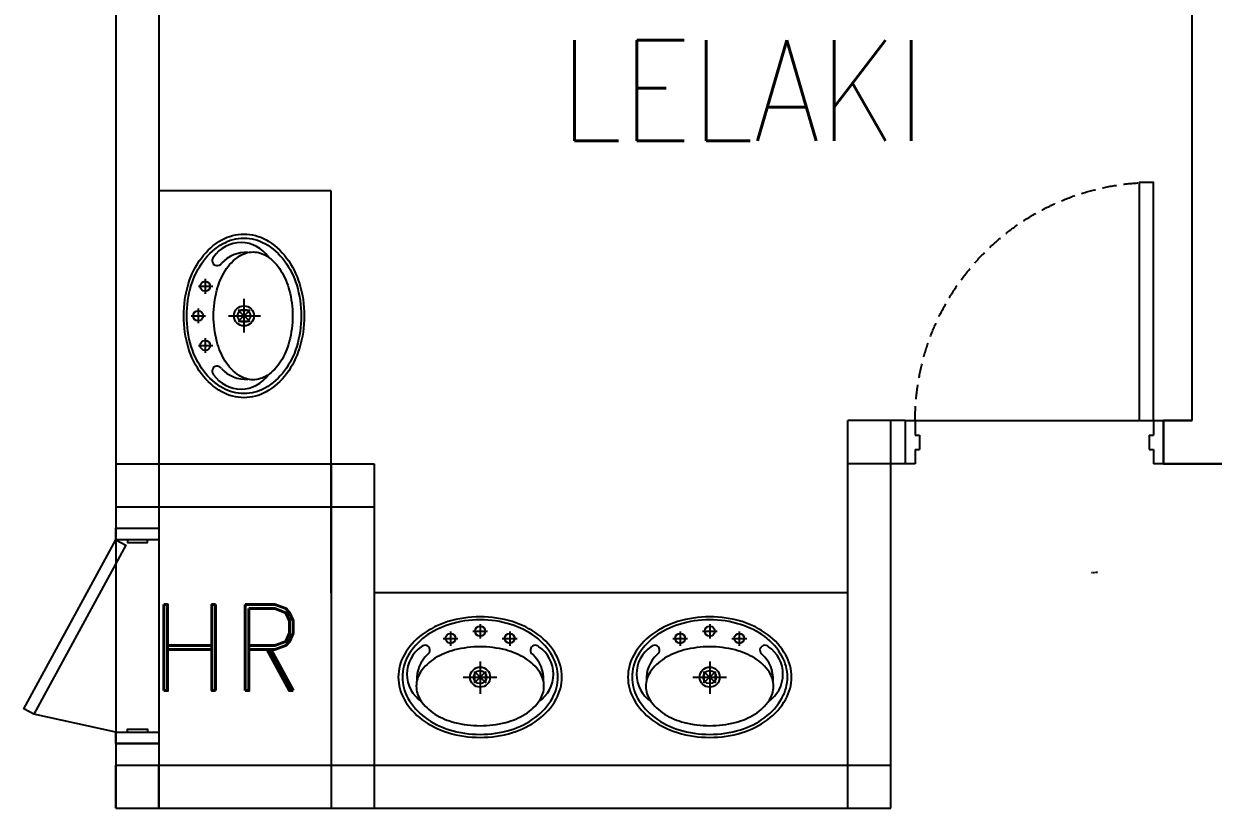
# Model space of a CAD drawing. Header units: inches. Extents: x -86408137 to 595769, y 1041006 to 3160331.
# Drawn here: x 403902 to 408046, y 1072494 to 1075227 of the extents above; entities that cross this region are included whole.
import ezdxf
from ezdxf.enums import TextEntityAlignment as Align

# ---------------------------------------------------------------- set-up
doc = ezdxf.new("R2010")
doc.units = ezdxf.units.IN
doc.header["$MEASUREMENT"] = 0
doc.linetypes.add('DASHED', pattern=[0.75, 0.5, -0.25])
doc.linetypes.add('DASHED2', pattern=[0.375, 0.25, -0.125])
for name, color, linetype in [('DOOR', 2, 'Continuous'), ('DR', 9, 'Continuous'), ('LW', 2, 'Continuous'), ('LWALL', 8, 'Continuous'), ('ORIGIN', 8, 'Continuous'), ('SAN', 8, 'Continuous'), ('WALL', 1, 'Continuous'), ('ZH-ELEK', 4, 'Continuous')]:
    doc.layers.add(name, color=color, linetype=linetype)
doc.layers.add('t3', color=8, linetype='Continuous', lineweight=25)
doc.styles.add('LAILA', font='romans.shx', dxfattribs={"width": 0.85, "height": 350})
doc.styles.add('VERDANA1000', font='romand.shx', dxfattribs={"height": 1000})

# ---------------------------------------------------------------- blocks, each defined once
blk = doc.blocks.new('ZPO')
at = {"layer": 'ORIGIN'}
for p, q in [((-20, 20), (-20, -20)), ((-20, 20), (20, -20)), ((-20, -20), (20, 20)), ((20, -20), (20, 20))]:
    blk.add_line(p, q, dxfattribs=at)
blk = doc.blocks.new('Dp900')
at = {"layer": 'DOOR', "color": 4}
for p, q in [((35, 150), (0, 150)), ((35, 150), (35, 100)), ((900, 150), (865, 150)), ((865, 150), (865, 100)), ((50, 100), (35, 100)), ((50, 100), (50, 50)), ((850, 100), (850, 50)), ((865, 100), (850, 100)), ((50, 50), (35, 50)), ((35, 50), (35, 0)), ((865, 50), (850, 50)), ((865, 50), (865, 0)), ((0, 0), (35, 0)), ((865, 0), (900, 0))]:
    blk.add_line(p, q, dxfattribs=at)
at = {"layer": 'DOOR', "color": 1}
for p, q in [((0, 150), (0, 0)), ((0, 150), (0, 0)), ((900, 150), (900, 0)), ((900, 150), (900, 0))]:
    blk.add_line(p, q, dxfattribs=at)
at = {"layer": 'DOOR'}
blk.add_lwpolyline([(35, 150), (35, 980), (85, 980), (85, 150)], close=True, dxfattribs=at)
at = {"layer": 'DOOR', "color": 9, "linetype": 'DASHED', "ltscale": 100}
blk.add_arc((35, 150), 830, 360, 86.5464, dxfattribs=at)

msp = doc.modelspace()

# ---------------------------------------------------------------- linework, layer by layer
at = {"layer": 'DR'}
msp.add_line((404222.7, 1072759.1), (403937, 1072821.7), dxfattribs=at)
for points in [[(404222.7, 1073469.1), (404372.7, 1073469.1), (404372.7, 1073429.1), (404222.7, 1073429.1)], [(404222.7, 1073469.1), (404372.7, 1073469.1), (404372.7, 1073429.1), (404222.7, 1073429.1)], [(404222.7, 1073429.1), (404257.8, 1073409.9), (403937, 1072821.7), (403901.9, 1072840.8)], [(404222.7, 1072759.1), (404372.7, 1072759.1), (404372.7, 1072719.1), (404222.7, 1072719.1)], [(404222.7, 1072759.1), (404372.7, 1072759.1), (404372.7, 1072719.1), (404222.7, 1072719.1)]]:
    msp.add_lwpolyline(points, close=True, dxfattribs=at)
for points in [[(404262.7, 1073429.1), (404262.7, 1073419.1), (404332.7, 1073419.1), (404332.7, 1073429.1)], [(404262.7, 1073429.1), (404262.7, 1073419.1), (404332.7, 1073419.1), (404332.7, 1073429.1)], [(404262.7, 1072759.1), (404262.7, 1072769.1), (404332.7, 1072769.1), (404332.7, 1072759.1)], [(404262.7, 1072759.1), (404262.7, 1072769.1), (404332.7, 1072769.1), (404332.7, 1072759.1)]]:
    msp.add_lwpolyline(points, dxfattribs=at)
at = {"layer": 'LW'}
for p, q in [((406972.7, 1073844.1), (407872.7, 1073844.1)), ((406972.7, 1073844.1), (407872.7, 1073844.1)), ((406972.7, 1073844.1), (407872.7, 1073844.1)), ((404222.7, 1073469.1), (404222.7, 1072719.1)), ((404222.7, 1073469.1), (404222.7, 1072719.1)), ((404372.7, 1073469.1), (404372.7, 1072719.1)), ((404372.7, 1073469.1), (404372.7, 1072719.1))]:
    msp.add_line(p, q, dxfattribs=at)
at = {"layer": 'LWALL'}
for p, q in [((404972.7, 1074644.1), (404372.7, 1074644.1)), ((404972.7, 1074644.1), (404372.7, 1074644.1)), ((404972.7, 1073244.1), (404972.7, 1074644.1)), ((404972.7, 1073244.1), (404972.7, 1074644.1)), ((406772.7, 1073244.1), (405122.7, 1073244.1)), ((406772.7, 1073244.1), (405122.7, 1073244.1))]:
    msp.add_line(p, q, dxfattribs=at)
at = {"layer": 'SAN'}
for p, q in [((404534.1, 1074337.8), (404534.1, 1074286.3)), ((404534.1, 1074337.8), (404534.1, 1074286.3)), ((404510.1, 1074312.1), (404560.1, 1074312.1)), ((404510.1, 1074312.1), (404560.1, 1074312.1)), ((404509.1, 1074234.8), (404509.1, 1074183.3)), ((404509.1, 1074234.8), (404509.1, 1074183.3)), ((404669.1, 1074268.4), (404669.1, 1074150.9)), ((404669.1, 1074268.4), (404669.1, 1074150.9)), ((404485.1, 1074209.1), (404535.1, 1074209.1)), ((404485.1, 1074209.1), (404535.1, 1074209.1)), ((404614.9, 1074209.1), (404727.1, 1074209.1)), ((404614.9, 1074209.1), (404727.1, 1074209.1)), ((404534.1, 1074131.8), (404534.1, 1074080.3)), ((404534.1, 1074131.8), (404534.1, 1074080.3)), ((404510.1, 1074106.1), (404560.1, 1074106.1)), ((404510.1, 1074106.1), (404560.1, 1074106.1)), ((405491.9, 1073134.7), (405491.9, 1073084.7)), ((405491.9, 1073134.7), (405491.9, 1073084.7)), ((406291.9, 1073134.7), (406291.9, 1073084.7)), ((406291.9, 1073134.7), (406291.9, 1073084.7)), ((405363.2, 1073085.7), (405414.7, 1073085.7)), ((405363.2, 1073085.7), (405414.7, 1073085.7)), ((405388.9, 1073109.7), (405388.9, 1073059.7)), ((405388.9, 1073109.7), (405388.9, 1073059.7)), ((405466.2, 1073110.7), (405517.7, 1073110.7)), ((405466.2, 1073110.7), (405517.7, 1073110.7)), ((405569.2, 1073085.7), (405620.7, 1073085.7)), ((405569.2, 1073085.7), (405620.7, 1073085.7)), ((405594.9, 1073109.7), (405594.9, 1073059.7)), ((405594.9, 1073109.7), (405594.9, 1073059.7)), ((406163.2, 1073085.7), (406214.7, 1073085.7)), ((406163.2, 1073085.7), (406214.7, 1073085.7)), ((406188.9, 1073109.7), (406188.9, 1073059.7)), ((406188.9, 1073109.7), (406188.9, 1073059.7)), ((406266.2, 1073110.7), (406317.7, 1073110.7)), ((406266.2, 1073110.7), (406317.7, 1073110.7)), ((406369.2, 1073085.7), (406420.7, 1073085.7)), ((406369.2, 1073085.7), (406420.7, 1073085.7)), ((406394.9, 1073109.7), (406394.9, 1073059.7)), ((406394.9, 1073109.7), (406394.9, 1073059.7)), ((405491.9, 1073004.9), (405491.9, 1072892.7)), ((405491.9, 1073004.9), (405491.9, 1072892.7)), ((406291.9, 1073004.9), (406291.9, 1072892.7)), ((406291.9, 1073004.9), (406291.9, 1072892.7)), ((405432.6, 1072950.7), (405550.1, 1072950.7)), ((405432.6, 1072950.7), (405550.1, 1072950.7)), ((406232.6, 1072950.7), (406350.1, 1072950.7)), ((406232.6, 1072950.7), (406350.1, 1072950.7))]:
    msp.add_line(p, q, dxfattribs=at)
for points in [[(404669.1, 1074494.1, -0.128734), (404745.9, 1074474, -0.10631), (404817.6, 1074410.6, -0.084902), (404862.3, 1074321.6, -0.074193), (404879.1, 1074209.1, -0.074193), (404862.3, 1074096.5, -0.084902), (404817.6, 1074007.5, -0.10631), (404745.9, 1073944.2, -0.128734), (404669.1, 1073924.1, -0.128734), (404592.3, 1073944.2, -0.10631), (404520.6, 1074007.5, -0.084902), (404475.9, 1074096.5, -0.074193), (404459.1, 1074209.1, -0.074193), (404475.9, 1074321.6, -0.084902), (404520.6, 1074410.6, -0.10631), (404592.3, 1074474, -0.128734)], [(404669.1, 1074494.1, -0.128734), (404745.9, 1074474, -0.10631), (404817.6, 1074410.6, -0.084902), (404862.3, 1074321.6, -0.074193), (404879.1, 1074209.1, -0.074193), (404862.3, 1074096.5, -0.084902), (404817.6, 1074007.5, -0.10631), (404745.9, 1073944.2, -0.128734), (404669.1, 1073924.1, -0.128734), (404592.3, 1073944.2, -0.10631), (404520.6, 1074007.5, -0.084902), (404475.9, 1074096.5, -0.074193), (404459.1, 1074209.1, -0.074193), (404475.9, 1074321.6, -0.084902), (404520.6, 1074410.6, -0.10631), (404592.3, 1074474, -0.128734)], [(404669.1, 1074479.8, -0.128734), (404742.1, 1074460.7, -0.10631), (404810.2, 1074400.5, -0.084902), (404852.7, 1074316, -0.074193), (404868.6, 1074209.1, -0.074193), (404852.7, 1074102.2, -0.084902), (404810.2, 1074017.6, -0.10631), (404742.1, 1073957.4, -0.128734), (404669.1, 1073938.3, -0.128734), (404596.1, 1073957.4, -0.10631), (404528, 1074017.6, -0.084902), (404485.6, 1074102.2, -0.074193), (404469.6, 1074209.1, -0.074193), (404485.6, 1074316, -0.084902), (404528, 1074400.5, -0.10631), (404596.1, 1074460.7, -0.128734)], [(404669.1, 1074479.8, -0.128734), (404742.1, 1074460.7, -0.10631), (404810.2, 1074400.5, -0.084902), (404852.7, 1074316, -0.074193), (404868.6, 1074209.1, -0.074193), (404852.7, 1074102.2, -0.084902), (404810.2, 1074017.6, -0.10631), (404742.1, 1073957.4, -0.128734), (404669.1, 1073938.3, -0.128734), (404596.1, 1073957.4, -0.10631), (404528, 1074017.6, -0.084902), (404485.6, 1074102.2, -0.074193), (404469.6, 1074209.1, -0.074193), (404485.6, 1074316, -0.084902), (404528, 1074400.5, -0.10631), (404596.1, 1074460.7, -0.128734)], [(404700.8, 1074431.6, -0.148706), (404749.5, 1074416.8, -0.107099), (404798.1, 1074366.4, -0.07588), (404827.1, 1074298.1, -0.062731), (404838.3, 1074209.1, -0.062731), (404827.1, 1074120.1, -0.07588), (404798.1, 1074051.7, -0.107099), (404749.5, 1074001.4, -0.148706), (404700.8, 1073986.6, -0.148706), (404652.1, 1074001.4, -0.107099), (404603.6, 1074051.7, -0.07588), (404574.5, 1074120.1, -0.062731), (404563.3, 1074209.1, -0.062731), (404574.5, 1074298.1, -0.07588), (404603.6, 1074366.4, -0.107099), (404652.1, 1074416.8, -0.148706)], [(404700.8, 1074431.6, -0.148706), (404749.5, 1074416.8, -0.107099), (404798.1, 1074366.4, -0.07588), (404827.1, 1074298.1, -0.062731), (404838.3, 1074209.1, -0.062731), (404827.1, 1074120.1, -0.07588), (404798.1, 1074051.7, -0.107099), (404749.5, 1074001.4, -0.148706), (404700.8, 1073986.6, -0.148706), (404652.1, 1074001.4, -0.107099), (404603.6, 1074051.7, -0.07588), (404574.5, 1074120.1, -0.062731), (404563.3, 1074209.1, -0.062731), (404574.5, 1074298.1, -0.07588), (404603.6, 1074366.4, -0.107099), (404652.1, 1074416.8, -0.148706)], [(405206.9, 1072950.7, 0.128734), (405227.1, 1072873.9, 0.10631), (405290.4, 1072802.2, 0.084902), (405379.4, 1072757.5, 0.074193), (405491.9, 1072740.7, 0.074193), (405604.5, 1072757.5, 0.084902), (405693.5, 1072802.2, 0.10631), (405756.8, 1072873.9, 0.128734), (405776.9, 1072950.7, 0.128734), (405756.8, 1073027.5, 0.10631), (405693.5, 1073099.2, 0.084902), (405604.5, 1073143.9, 0.074193), (405491.9, 1073160.7, 0.074193), (405379.4, 1073143.9, 0.084902), (405290.4, 1073099.2, 0.10631), (405227.1, 1073027.5, 0.128734)], [(405206.9, 1072950.7, 0.128734), (405227.1, 1072873.9, 0.10631), (405290.4, 1072802.2, 0.084902), (405379.4, 1072757.5, 0.074193), (405491.9, 1072740.7, 0.074193), (405604.5, 1072757.5, 0.084902), (405693.5, 1072802.2, 0.10631), (405756.8, 1072873.9, 0.128734), (405776.9, 1072950.7, 0.128734), (405756.8, 1073027.5, 0.10631), (405693.5, 1073099.2, 0.084902), (405604.5, 1073143.9, 0.074193), (405491.9, 1073160.7, 0.074193), (405379.4, 1073143.9, 0.084902), (405290.4, 1073099.2, 0.10631), (405227.1, 1073027.5, 0.128734)], [(406006.9, 1072950.7, 0.128734), (406027.1, 1072873.9, 0.10631), (406090.4, 1072802.2, 0.084902), (406179.4, 1072757.5, 0.074193), (406291.9, 1072740.7, 0.074193), (406404.5, 1072757.5, 0.084902), (406493.5, 1072802.2, 0.10631), (406556.8, 1072873.9, 0.128734), (406576.9, 1072950.7, 0.128734), (406556.8, 1073027.5, 0.10631), (406493.5, 1073099.2, 0.084902), (406404.5, 1073143.9, 0.074193), (406291.9, 1073160.7, 0.074193), (406179.4, 1073143.9, 0.084902), (406090.4, 1073099.2, 0.10631), (406027.1, 1073027.5, 0.128734)], [(406006.9, 1072950.7, 0.128734), (406027.1, 1072873.9, 0.10631), (406090.4, 1072802.2, 0.084902), (406179.4, 1072757.5, 0.074193), (406291.9, 1072740.7, 0.074193), (406404.5, 1072757.5, 0.084902), (406493.5, 1072802.2, 0.10631), (406556.8, 1072873.9, 0.128734), (406576.9, 1072950.7, 0.128734), (406556.8, 1073027.5, 0.10631), (406493.5, 1073099.2, 0.084902), (406404.5, 1073143.9, 0.074193), (406291.9, 1073160.7, 0.074193), (406179.4, 1073143.9, 0.084902), (406090.4, 1073099.2, 0.10631), (406027.1, 1073027.5, 0.128734)], [(405221.2, 1072950.7, 0.128734), (405240.3, 1072877.7, 0.10631), (405300.5, 1072809.7, 0.084902), (405385, 1072767.2, 0.074193), (405491.9, 1072751.2, 0.074193), (405598.8, 1072767.2, 0.084902), (405683.4, 1072809.7, 0.10631), (405743.6, 1072877.7, 0.128734), (405762.7, 1072950.7, 0.128734), (405743.6, 1073023.7, 0.10631), (405683.4, 1073091.8, 0.084902), (405598.8, 1073134.3, 0.074193), (405491.9, 1073150.2, 0.074193), (405385, 1073134.3, 0.084902), (405300.5, 1073091.8, 0.10631), (405240.3, 1073023.7, 0.128734)], [(405221.2, 1072950.7, 0.128734), (405240.3, 1072877.7, 0.10631), (405300.5, 1072809.7, 0.084902), (405385, 1072767.2, 0.074193), (405491.9, 1072751.2, 0.074193), (405598.8, 1072767.2, 0.084902), (405683.4, 1072809.7, 0.10631), (405743.6, 1072877.7, 0.128734), (405762.7, 1072950.7, 0.128734), (405743.6, 1073023.7, 0.10631), (405683.4, 1073091.8, 0.084902), (405598.8, 1073134.3, 0.074193), (405491.9, 1073150.2, 0.074193), (405385, 1073134.3, 0.084902), (405300.5, 1073091.8, 0.10631), (405240.3, 1073023.7, 0.128734)], [(406021.2, 1072950.7, 0.128734), (406040.3, 1072877.7, 0.10631), (406100.5, 1072809.7, 0.084902), (406185, 1072767.2, 0.074193), (406291.9, 1072751.2, 0.074193), (406398.8, 1072767.2, 0.084902), (406483.4, 1072809.7, 0.10631), (406543.6, 1072877.7, 0.128734), (406562.7, 1072950.7, 0.128734), (406543.6, 1073023.7, 0.10631), (406483.4, 1073091.8, 0.084902), (406398.8, 1073134.3, 0.074193), (406291.9, 1073150.2, 0.074193), (406185, 1073134.3, 0.084902), (406100.5, 1073091.8, 0.10631), (406040.3, 1073023.7, 0.128734)], [(406021.2, 1072950.7, 0.128734), (406040.3, 1072877.7, 0.10631), (406100.5, 1072809.7, 0.084902), (406185, 1072767.2, 0.074193), (406291.9, 1072751.2, 0.074193), (406398.8, 1072767.2, 0.084902), (406483.4, 1072809.7, 0.10631), (406543.6, 1072877.7, 0.128734), (406562.7, 1072950.7, 0.128734), (406543.6, 1073023.7, 0.10631), (406483.4, 1073091.8, 0.084902), (406398.8, 1073134.3, 0.074193), (406291.9, 1073150.2, 0.074193), (406185, 1073134.3, 0.084902), (406100.5, 1073091.8, 0.10631), (406040.3, 1073023.7, 0.128734)], [(405269.4, 1072919, 0.148706), (405284.2, 1072870.3, 0.107099), (405334.6, 1072821.8, 0.07588), (405403, 1072792.7, 0.062731), (405491.9, 1072781.5, 0.062731), (405580.9, 1072792.7, 0.07588), (405649.3, 1072821.8, 0.107099), (405699.6, 1072870.3, 0.148706), (405714.4, 1072919, 0.148706), (405699.6, 1072967.7, 0.107099), (405649.3, 1073016.2, 0.07588), (405580.9, 1073045.3, 0.062731), (405491.9, 1073056.5, 0.062731), (405403, 1073045.3, 0.07588), (405334.6, 1073016.2, 0.107099), (405284.2, 1072967.7, 0.148706)], [(405269.4, 1072919, 0.148706), (405284.2, 1072870.3, 0.107099), (405334.6, 1072821.8, 0.07588), (405403, 1072792.7, 0.062731), (405491.9, 1072781.5, 0.062731), (405580.9, 1072792.7, 0.07588), (405649.3, 1072821.8, 0.107099), (405699.6, 1072870.3, 0.148706), (405714.4, 1072919, 0.148706), (405699.6, 1072967.7, 0.107099), (405649.3, 1073016.2, 0.07588), (405580.9, 1073045.3, 0.062731), (405491.9, 1073056.5, 0.062731), (405403, 1073045.3, 0.07588), (405334.6, 1073016.2, 0.107099), (405284.2, 1072967.7, 0.148706)], [(406069.4, 1072919, 0.148706), (406084.2, 1072870.3, 0.107099), (406134.6, 1072821.8, 0.07588), (406203, 1072792.7, 0.062731), (406291.9, 1072781.5, 0.062731), (406380.9, 1072792.7, 0.07588), (406449.3, 1072821.8, 0.107099), (406499.6, 1072870.3, 0.148706), (406514.4, 1072919, 0.148706), (406499.6, 1072967.7, 0.107099), (406449.3, 1073016.2, 0.07588), (406380.9, 1073045.3, 0.062731), (406291.9, 1073056.5, 0.062731), (406203, 1073045.3, 0.07588), (406134.6, 1073016.2, 0.107099), (406084.2, 1072967.7, 0.148706)], [(406069.4, 1072919, 0.148706), (406084.2, 1072870.3, 0.107099), (406134.6, 1072821.8, 0.07588), (406203, 1072792.7, 0.062731), (406291.9, 1072781.5, 0.062731), (406380.9, 1072792.7, 0.07588), (406449.3, 1072821.8, 0.107099), (406499.6, 1072870.3, 0.148706), (406514.4, 1072919, 0.148706), (406499.6, 1072967.7, 0.107099), (406449.3, 1073016.2, 0.07588), (406380.9, 1073045.3, 0.062731), (406291.9, 1073056.5, 0.062731), (406203, 1073045.3, 0.07588), (406134.6, 1073016.2, 0.107099), (406084.2, 1072967.7, 0.148706)]]:
    msp.add_lwpolyline(points, format="xyb", close=True, dxfattribs=at)
for centre, radius in [((404534.1, 1074312.1), 17.5), ((404534.1, 1074312.1), 17.5), ((404669.1, 1074209.1), 35), ((404669.1, 1074209.1), 35), ((404509.1, 1074209.1), 17.5), ((404509.1, 1074209.1), 17.5), ((404669.1, 1074209.1), 22.5), ((404669.1, 1074209.1), 22.5), ((404534.1, 1074106.1), 17.5), ((404534.1, 1074106.1), 17.5), ((405491.9, 1073110.7), 17.5), ((405491.9, 1073110.7), 17.5), ((406291.9, 1073110.7), 17.5), ((406291.9, 1073110.7), 17.5), ((405388.9, 1073085.7), 17.5), ((405388.9, 1073085.7), 17.5), ((405594.9, 1073085.7), 17.5), ((405594.9, 1073085.7), 17.5), ((406188.9, 1073085.7), 17.5), ((406188.9, 1073085.7), 17.5), ((406394.9, 1073085.7), 17.5), ((406394.9, 1073085.7), 17.5), ((405491.9, 1072950.7), 35), ((405491.9, 1072950.7), 35), ((405491.9, 1072950.7), 22.5), ((405491.9, 1072950.7), 22.5), ((406291.9, 1072950.7), 35), ((406291.9, 1072950.7), 35), ((406291.9, 1072950.7), 22.5), ((406291.9, 1072950.7), 22.5)]:
    msp.add_circle(centre, radius, dxfattribs=at)
for centre, radius, start, end in [((404658.6, 1074348.8), 115.5, 34.0878, 145.6157), ((404658.6, 1074348.8), 115.5, 34.0878, 145.6157), ((404575.5, 1074401.4), 17.5, 134.137, 328.3974), ((404575.5, 1074401.4), 17.5, 134.137, 328.3974), ((404675.3, 1074315.2), 114.6, 86.3908, 137.7916), ((404675.3, 1074315.2), 114.6, 86.3908, 137.7916), ((404575.5, 1074016.7), 17.5, 31.6026, 225.863), ((404575.5, 1074016.7), 17.5, 31.6026, 225.863), ((404658.6, 1074069.4), 115.5, 214.3843, 325.9122), ((404658.6, 1074069.4), 115.5, 214.3843, 325.9122), ((404675.3, 1074102.9), 114.6, 222.2084, 273.6092), ((404675.3, 1074102.9), 114.6, 222.2084, 273.6092), ((405352.2, 1072961.2), 115.5, 124.3843, 235.9122), ((405352.2, 1072961.2), 115.5, 124.3843, 235.9122), ((405299.6, 1073044.3), 17.5, 301.6026, 135.863), ((405299.6, 1073044.3), 17.5, 301.6026, 135.863), ((405684.3, 1073044.3), 17.5, 44.137, 238.3974), ((405684.3, 1073044.3), 17.5, 44.137, 238.3974), ((405631.6, 1072961.2), 115.5, 304.0878, 55.6157), ((405631.6, 1072961.2), 115.5, 304.0878, 55.6157), ((406152.2, 1072961.2), 115.5, 124.3843, 235.9122), ((406152.2, 1072961.2), 115.5, 124.3843, 235.9122), ((406099.6, 1073044.3), 17.5, 301.6026, 135.863), ((406099.6, 1073044.3), 17.5, 301.6026, 135.863), ((406484.3, 1073044.3), 17.5, 44.137, 238.3974), ((406484.3, 1073044.3), 17.5, 44.137, 238.3974), ((406431.6, 1072961.2), 115.5, 304.0878, 55.6157), ((406431.6, 1072961.2), 115.5, 304.0878, 55.6157), ((405385.8, 1072944.5), 114.6, 132.2084, 183.6092), ((405385.8, 1072944.5), 114.6, 132.2084, 183.6092), ((405598.1, 1072944.5), 114.6, 356.3908, 47.7916), ((405598.1, 1072944.5), 114.6, 356.3908, 47.7916), ((406185.8, 1072944.5), 114.6, 132.2084, 183.6092), ((406185.8, 1072944.5), 114.6, 132.2084, 183.6092), ((406398.1, 1072944.5), 114.6, 356.3908, 47.7916), ((406398.1, 1072944.5), 114.6, 356.3908, 47.7916)]:
    msp.add_arc(centre, radius, start, end, dxfattribs=at)
at = {"layer": 'WALL'}
for p, q in [((404222.7, 1077644.1), (404222.7, 1073469.1)), ((404222.7, 1077644.1), (404222.7, 1073469.1)), ((404372.7, 1077644.1), (404372.7, 1073469.1)), ((404372.7, 1077644.1), (404372.7, 1073469.1)), ((407972.7, 1073844.1), (407972.7, 1077644.1)), ((407972.7, 1073844.1), (407972.7, 1077644.1)), ((406772.7, 1072494.1), (406772.7, 1073844.1)), ((406972.7, 1073844.1), (406772.7, 1073844.1)), ((406772.7, 1072494.1), (406772.7, 1073844.1)), ((406922.7, 1072494.1), (406922.7, 1073844.1)), ((406922.7, 1072494.1), (406922.7, 1073844.1)), ((406972.7, 1073844.1), (406972.7, 1073694.1)), ((406972.7, 1073844.1), (406972.7, 1073694.1)), ((406972.7, 1073844.1), (406972.7, 1073694.1)), ((407872.7, 1073844.1), (407972.7, 1073844.1)), ((407872.7, 1073694.1), (407872.7, 1073844.1)), ((407872.7, 1073844.1), (407972.7, 1073844.1)), ((407872.7, 1073694.1), (407872.7, 1073844.1)), ((407872.7, 1073694.1), (407872.7, 1073844.1)), ((407972.7, 1073844.1), (407872.7, 1073844.1)), ((404222.7, 1073694.1), (405122.7, 1073694.1)), ((404222.7, 1073694.1), (405122.7, 1073694.1)), ((404972.7, 1073694.1), (404972.7, 1072494.1)), ((404972.7, 1073694.1), (404972.7, 1072494.1)), ((405122.7, 1073694.1), (405122.7, 1072494.1)), ((405122.7, 1073694.1), (405122.7, 1072494.1)), ((406972.7, 1073694.1), (406772.7, 1073694.1)), ((406972.7, 1073694.1), (406772.7, 1073694.1)), ((407872.7, 1073694.1), (408222.7, 1073694.1)), ((407872.7, 1073694.1), (408222.7, 1073694.1)), ((408222.7, 1073694.1), (407872.7, 1073694.1)), ((404222.7, 1073544.1), (405122.7, 1073544.1)), ((404222.7, 1073544.1), (405122.7, 1073544.1)), ((404222.7, 1073469.1), (404372.7, 1073469.1)), ((404222.7, 1073469.1), (404372.7, 1073469.1)), ((404222.7, 1073469.1), (404372.7, 1073469.1)), ((404222.7, 1072719.1), (404222.7, 1072494.1)), ((404222.7, 1072719.1), (404372.7, 1072719.1)), ((404222.7, 1072719.1), (404372.7, 1072719.1)), ((404222.7, 1072719.1), (404372.7, 1072719.1)), ((404222.7, 1072719.1), (404222.7, 1072494.1)), ((404372.7, 1072719.1), (404372.7, 1072494.1)), ((404372.7, 1072719.1), (404372.7, 1072494.1)), ((404222.7, 1072644.1), (406922.7, 1072644.1)), ((404222.7, 1072494.1), (404222.7, 1072644.1)), ((404222.7, 1072644.1), (406922.7, 1072644.1)), ((404222.7, 1072494.1), (404222.7, 1072644.1)), ((404372.7, 1072494.1), (404372.7, 1072644.1)), ((404372.7, 1072494.1), (404372.7, 1072644.1)), ((404222.7, 1072494.1), (406922.7, 1072494.1)), ((404222.7, 1072494.1), (406922.7, 1072494.1))]:
    msp.add_line(p, q, dxfattribs=at)
at = {"layer": 'ZH-ELEK', "color": 4, "linetype": 'DASHED2', "lineweight": -2}
msp.add_line((407620.9, 1073314.8, -7857.5), (407643.8, 1073316.6, -7857.5), dxfattribs=at)

# ---------------------------------------------------------------- block references
at = {"layer": 'DOOR', "xscale": -1}
msp.add_blockref('Dp900', (407872.7, 1073694.1), dxfattribs=at)
msp.add_blockref('Dp900', (407872.7, 1073694.1), dxfattribs=at)
at = {"layer": 'SAN', "extrusion": (0, 0, -1), "zscale": -1, "rotation": 270}
msp.add_blockref('ZPO', (-404669.1, 1074209.1), dxfattribs=at)
msp.add_blockref('ZPO', (-404669.1, 1074209.1), dxfattribs=at)
at = {"layer": 'SAN'}
for p in [(405491.9, 1072950.7), (405491.9, 1072950.7), (406291.9, 1072950.7), (406291.9, 1072950.7)]:
    msp.add_blockref('ZPO', p, dxfattribs=at)

# ---------------------------------------------------------------- texts
at = {"layer": 't3', "style": 'LAILA', "width": 0.85}
msp.add_text('LELAKI', height=350, dxfattribs=at).set_placement((405769.8, 1075169.4), align=Align.TOP_LEFT)
at = {"layer": 't3', "style": 'VERDANA1000'}
msp.add_text('HR', height=300, dxfattribs=at).set_placement((404338.9, 1073203.6), align=Align.TOP_LEFT)

doc.saveas('drawing.dxf')
